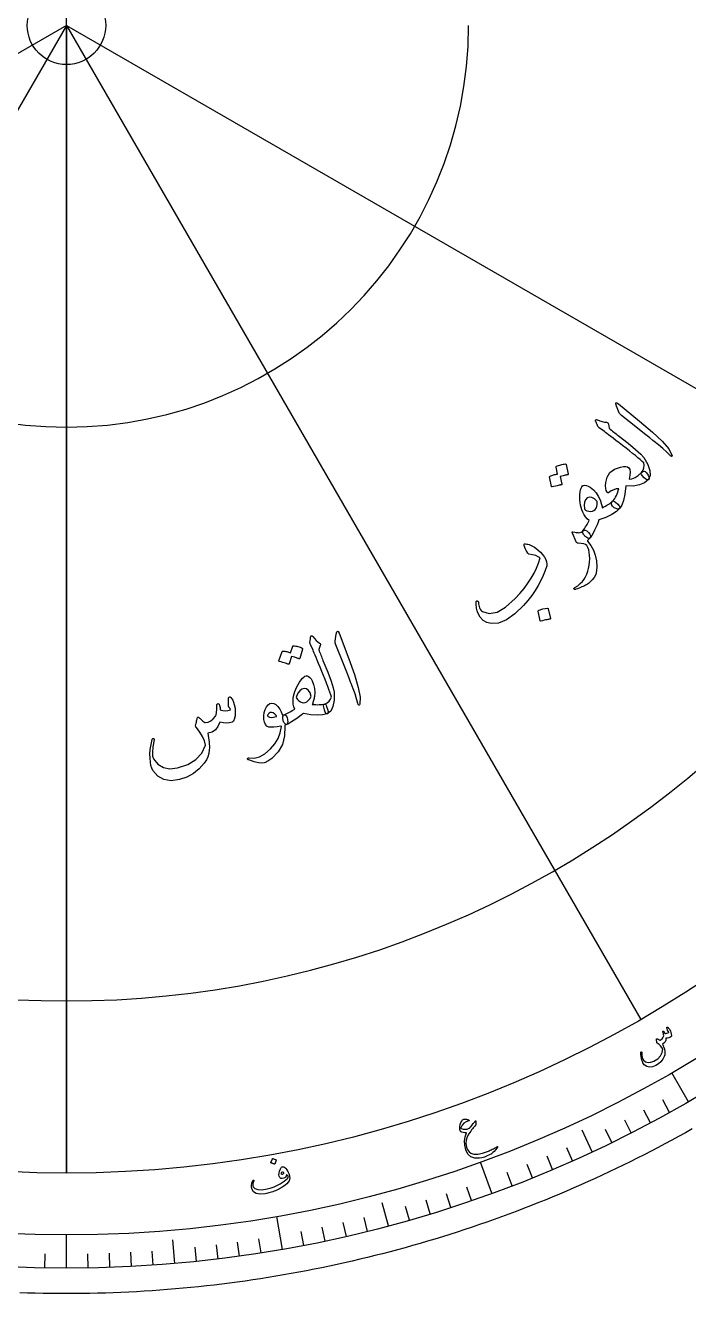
# Model space of a CAD drawing. Header units: millimetres. Extents: x -56 to 56, y -56 to 72.
# Drawn here: x -1.8 to 27.2, y -55.5 to 0 of the extents above; entities that cross this region are included whole.
import ezdxf

# ---------------------------------------------------------------- set-up
doc = ezdxf.new("R2010")
doc.units = ezdxf.units.MM
for name, color, linetype in [('CUT_INNER', 6, 'Continuous'), ('CUT_OUTER', 1, 'Continuous'), ('ENGRAVE', 7, 'Continuous'), ('ENGRAVE_FINE', 8, 'Continuous'), ('TEXT', 5, 'Continuous')]:
    doc.layers.add(name, color=color, linetype=linetype)

msp = doc.modelspace()

# ---------------------------------------------------------------- linework, layer by layer
at = {"layer": 'CUT_INNER'}
msp.add_circle((0, 0), 1.715, dxfattribs=at)
at = {"layer": 'CUT_OUTER'}
msp.add_lwpolyline([(27.3558, -48.2898), (27.059, -48.4568), (26.7612, -48.6219), (26.4624, -48.7852), (26.1625, -48.9466), (25.8617, -49.1062), (25.5599, -49.264), (25.2571, -49.4199), (24.9534, -49.5739), (24.6488, -49.7261), (24.3432, -49.8764), (24.0367, -50.0249), (23.7293, -50.1714), (23.421, -50.3161), (23.1118, -50.4588), (22.8018, -50.5997), (22.4909, -50.7386), (22.1791, -50.8757), (21.8666, -51.0108), (21.5532, -51.144), (21.2389, -51.2753), (20.9239, -51.4047), (20.6081, -51.5321), (20.2915, -51.6576), (19.9742, -51.7811), (19.6561, -51.9027), (19.3372, -52.0223), (19.0177, -52.14), (18.6974, -52.2557), (18.3764, -52.3694), (18.0547, -52.4812), (17.7324, -52.591), (17.4093, -52.6988), (17.0857, -52.8046), (16.7613, -52.9085), (16.4364, -53.0103), (16.1108, -53.1102), (15.7846, -53.208), (15.4578, -53.3039), (15.1305, -53.3977), (14.8026, -53.4896), (14.4741, -53.5794), (14.145, -53.6672), (13.8155, -53.753), (13.4854, -53.8367), (13.1548, -53.9185), (12.8237, -53.9982), (12.4922, -54.0758), (12.1601, -54.1515), (11.8276, -54.2251), (11.4947, -54.2966), (11.1613, -54.3661), (10.8275, -54.4336), (10.4933, -54.499), (10.1587, -54.5624), (9.8237, -54.6237), (9.4884, -54.6829), (9.1527, -54.7401), (8.8166, -54.7952), (8.4802, -54.8483), (8.1435, -54.8993), (7.8065, -54.9482), (7.4692, -54.9951), (7.1316, -55.0399), (6.7938, -55.0826), (6.4557, -55.1233), (6.1173, -55.1618), (5.7788, -55.1983), (5.44, -55.2328), (5.1009, -55.2651), (4.7618, -55.2953), (4.4224, -55.3235), (4.0828, -55.3496), (3.7431, -55.3736), (3.4033, -55.3956), (3.0633, -55.4154), (2.7233, -55.4331), (2.3831, -55.4488), (2.0428, -55.4624), (1.7025, -55.4739), (1.362, -55.4833), (1.0216, -55.4906), (0.6811, -55.4958), (0.3405, -55.499), (0, -55.5), (-0.3405, -55.499), (-0.6811, -55.4958), (-1.0216, -55.4906), (-1.362, -55.4833), (-1.7025, -55.4739), (-2.0428, -55.4624)], dxfattribs=at)
at = {"layer": 'ENGRAVE'}
for points in [[(0, -50.2275), (0, 50.2275)], [(0, 0), (-43.4983, -25.1138)], [(0, 0), (-25.1138, -43.4983)], [(0, 0), (0, -50.2275)], [(0, 0), (43.4983, -25.1137)], [(0, 0), (25.1138, -43.4983)], [(0, 0), (0, -50.2275)], [(27.195, -47.1031), (26.4666, -45.8414)], [(22.9862, -49.2941), (22.5464, -48.351)], [(18.6025, -51.1099), (18.1042, -49.7409)], [(14.0772, -52.5367), (13.8078, -51.5315)], [(9.4447, -53.5637), (9.1917, -52.129)], [(0, -54.39), (0, -52.9331)], [(4.7404, -54.183), (4.6497, -53.1464)]]:
    msp.add_lwpolyline(points, dxfattribs=at)
for radius in [54.39, 54.39, 52.9331, 50.2275, 50.2275]:
    msp.add_circle((0, 0), radius, dxfattribs=at)
for radius, start, end in [(17.5796, 270, 0), (42.6934, 270, 0), (42.6934, 180, 270), (17.5796, 180, 270)]:
    msp.add_arc((0, 0), radius, start, end, dxfattribs=at)
at = {"layer": 'ENGRAVE_FINE'}
for points in [[(26.3688, -47.5706), (26.0661, -47.0245)], [(25.5346, -48.0235), (25.2414, -47.4722)], [(24.6925, -48.4618), (24.4091, -47.9055)], [(23.843, -48.8854), (23.5693, -48.3242)], [(22.1224, -49.6877), (21.8684, -49.1173)], [(20.3749, -50.4295), (20.141, -49.8506)], [(21.2519, -50.0663), (21.0079, -49.4915)], [(19.4916, -50.7774), (19.2679, -50.1945)], [(17.7077, -51.4268), (17.5044, -50.8364)], [(15.9021, -52.0134), (15.7195, -51.4163)], [(16.8074, -51.728), (16.6145, -51.1341)], [(13.1581, -52.7744), (13.0071, -52.1686)], [(14.9919, -52.283), (14.8198, -51.6828)], [(11.3083, -53.2014), (11.1785, -52.5907)], [(12.2351, -52.996), (12.0946, -52.3876)], [(7.5696, -53.8607), (7.4827, -53.2424)], [(8.5085, -53.7204), (8.4108, -53.1037)], [(10.3781, -53.3907), (10.259, -52.7778)], [(-0.9492, -54.3817), (-0.9383, -53.7574)], [(0.9492, -54.3817), (0.9383, -53.7574)], [(1.8982, -54.3569), (1.8764, -53.7329)], [(2.8466, -54.3155), (2.8139, -53.6919)], [(3.7941, -54.2575), (3.7505, -53.6347)], [(5.6853, -54.092), (5.62, -53.4711)], [(6.6285, -53.9846), (6.5524, -53.3649)]]:
    msp.add_lwpolyline(points, dxfattribs=at)
at = {"layer": 'TEXT'}
for points in [[(24.0496, -16.6634), (24.0189, -16.5669), (24.023, -16.5182), (24.0619, -16.5171), (24.1356, -16.5637), (25.0567, -17.3268), (25.6206, -17.7966), (26.044, -18.1989), (26.3269, -18.5338), (26.4693, -18.8012), (26.4747, -18.8294), (26.4736, -18.8485), (26.4661, -18.8586), (26.4521, -18.8597), (26.436, -18.8556), (26.4186, -18.8468), (26.3999, -18.8333), (26.3799, -18.815), (26.2311, -18.6661), (26.0663, -18.5151), (25.8857, -18.362), (25.6891, -18.2066), (25.6386, -18.1652), (25.5009, -18.0545), (25.276, -17.8747), (24.9639, -17.6258), (24.2662, -17.0793), (24.2314, -17.0479), (24.2026, -17.0157), (24.1798, -16.9826), (24.163, -16.9487)], [(23.2316, -17.5502), (23.1987, -17.4709), (23.1723, -17.4084), (23.1523, -17.3626), (23.1388, -17.3336), (23.1313, -17.3141), (23.1294, -17.2967), (23.133, -17.2814), (23.1422, -17.2683), (23.1571, -17.2578), (23.174, -17.2537), (23.1932, -17.2561), (23.2144, -17.2649), (23.3167, -17.31), (23.4172, -17.3422), (23.516, -17.3616), (23.6131, -17.368), (23.6423, -17.3719), (23.6647, -17.3869), (23.6801, -17.4131), (23.6887, -17.4505), (23.7197, -17.6327), (23.7725, -17.6752), (23.8245, -17.7169), (23.8756, -17.7577), (23.9259, -17.7976), (23.9753, -17.8367), (24.0238, -17.875), (24.0715, -17.9123), (24.1184, -17.9489), (24.5517, -18.2872), (24.8823, -18.5598), (25.1102, -18.7667), (25.2354, -18.9078), (25.4122, -19.2143), (25.5061, -19.4775), (25.517, -19.6972), (25.4451, -19.8736), (25.4416, -19.877), (25.4382, -19.8805), (25.4348, -19.8839), (25.4313, -19.8874), (25.3916, -19.8884), (25.3342, -19.8573), (25.2593, -19.7939), (25.1667, -19.6983), (25.1351, -19.6603), (25.1194, -19.6253), (25.1196, -19.5933), (25.1357, -19.5643), (25.2056, -19.4597), (25.2466, -19.3555), (25.2588, -19.2517), (25.2423, -19.1484), (25.1674, -19.0793), (25.0803, -19.0027), (24.981, -18.9186), (24.8694, -18.827), (24.7462, -18.7281), (24.612, -18.6221), (24.4669, -18.509), (24.3108, -18.3888), (24.1585, -18.2696), (24.0213, -18.1628), (23.899, -18.0685), (23.7918, -17.9867), (23.7001, -17.9169), (23.6243, -17.8586), (23.5644, -17.812), (23.5203, -17.777), (23.29, -17.6155), (23.2696, -17.5972), (23.2531, -17.5802), (23.2404, -17.5646), (23.2316, -17.5502)], [(21.4031, -19.3306), (21.4031, -19.322), (21.4065, -19.3134), (21.4134, -19.3048), (21.4237, -19.2962), (21.4702, -19.275), (21.5169, -19.2562), (21.5639, -19.2398), (21.611, -19.2257), (21.6588, -19.214), (21.7077, -19.2047), (21.7577, -19.1977), (21.8087, -19.1931), (21.8211, -19.1948), (21.831, -19.1999), (21.8383, -19.2085), (21.843, -19.2206), (21.9393, -19.6468), (21.9382, -19.6547), (21.9315, -19.6614), (21.9193, -19.6667), (21.9015, -19.6708), (21.8876, -19.672), (21.8667, -19.6755), (21.8386, -19.6815), (21.8035, -19.6897), (21.7609, -19.7004), (21.7103, -19.7134), (21.6517, -19.7287), (21.5853, -19.7464), (21.6574, -20.0798), (21.6577, -20.0921), (21.6514, -20.1013), (21.6387, -20.1075), (21.6196, -20.1108), (21.6031, -20.1136), (21.5775, -20.1185), (21.5429, -20.1256), (21.4993, -20.1348), (21.4463, -20.1466), (21.3833, -20.1615), (21.3105, -20.1793), (21.2278, -20.2001), (21.2173, -20.2003), (21.2098, -20.1976), (21.2053, -20.1918), (21.2037, -20.1829), (21.1213, -19.7636), (21.1213, -19.755), (21.1247, -19.7464), (21.1316, -19.7378), (21.1419, -19.7293), (21.18, -19.7098), (21.2188, -19.6927), (21.2582, -19.678), (21.2983, -19.6657), (21.3388, -19.6555), (21.3795, -19.6472), (21.4204, -19.6409), (21.4615, -19.6365)], [(25.1357, -19.5643), (25.1935, -19.5215), (25.25, -19.5101), (25.3052, -19.5301), (25.3591, -19.5815), (25.4238, -19.6796), (25.4597, -19.761), (25.4668, -19.8257), (25.4451, -19.8736), (25.2724, -20.0175), (25.0498, -20.1125), (24.7774, -20.1585), (24.4552, -20.1554), (24.4101, -20.5129), (24.3504, -20.7947), (24.276, -21.001), (24.1871, -21.1316), (24.1426, -21.1597), (24.0883, -21.1651), (24.0241, -21.1477), (23.95, -21.1075), (23.8694, -21.0368), (23.8305, -20.9657), (23.8333, -20.8942), (23.8778, -20.8222), (23.9256, -20.7641), (23.9693, -20.7032), (24.0089, -20.6395), (24.0445, -20.573), (24.0757, -20.5036), (24.1025, -20.4308), (24.1247, -20.3549), (24.1424, -20.2757), (24.0344, -20.2867), (23.9233, -20.3196), (23.8092, -20.3743), (23.6922, -20.451), (23.6797, -20.4562), (23.6664, -20.4545), (23.6522, -20.4459), (23.6372, -20.4304), (23.6009, -20.3615), (23.5779, -20.268), (23.5682, -20.1501), (23.5719, -20.0077), (23.6329, -19.7641), (23.7609, -19.5694), (23.956, -19.4238), (24.218, -19.3271), (24.3469, -19.3039), (24.4518, -19.3031), (24.5325, -19.3245), (24.5892, -19.3684), (24.6245, -19.4414), (24.6374, -19.5471), (24.6279, -19.6854), (24.5961, -19.8564), (24.7226, -19.8382), (24.8548, -19.7834), (24.9925, -19.6921), (25.1357, -19.5643)], [(22.5579, -20.1554), (22.563, -20.1506), (22.5678, -20.1464), (22.5724, -20.1429), (22.5769, -20.14), (22.5813, -20.1375), (22.5859, -20.1353), (22.5907, -20.1332), (22.5958, -20.1314), (22.6645, -20.1249), (22.7367, -20.1365), (22.8123, -20.1662), (22.8913, -20.2139), (23.0331, -20.3294), (23.1526, -20.4596), (23.2497, -20.6044), (23.3244, -20.7638), (23.3394, -20.8038), (23.3536, -20.8446), (23.3669, -20.8863), (23.3794, -20.9288), (23.391, -20.9722), (23.4017, -21.0164), (23.4116, -21.0615), (23.4206, -21.1075), (23.491, -21.073), (23.5577, -21.0383), (23.6207, -21.0034), (23.6801, -20.9683), (23.7357, -20.9328), (23.7871, -20.8966), (23.8345, -20.8597), (23.8778, -20.8222), (23.8986, -20.8121), (23.9268, -20.8162), (23.9622, -20.8345), (24.0049, -20.8669), (24.1053, -20.9569), (24.1691, -21.031), (24.1963, -21.0893), (24.1871, -21.1316), (24.0389, -21.2781), (23.8382, -21.4117), (23.5852, -21.5324), (23.2797, -21.6403), (23.243, -21.7423), (23.1981, -21.8525), (23.145, -21.9709), (23.0838, -22.0974), (23.02, -22.2213), (22.9661, -22.3182), (22.9221, -22.388), (22.8879, -22.4308), (22.8638, -22.4454), (22.8329, -22.448), (22.7951, -22.4385), (22.7504, -22.417), (22.7271, -22.4025), (22.7053, -22.3865), (22.685, -22.369), (22.6662, -22.35), (22.6485, -22.3299), (22.6314, -22.3092), (22.615, -22.2878), (22.5992, -22.2658), (22.5747, -22.2207), (22.5631, -22.1816), (22.5644, -22.1485), (22.5786, -22.1214), (22.6188, -22.0633), (22.6572, -22.0059), (22.6936, -21.9491), (22.7281, -21.8929), (22.7611, -21.8369), (22.793, -21.7807), (22.8238, -21.7244), (22.8535, -21.6677), (22.77, -21.5971), (22.6946, -21.5122), (22.6273, -21.4132), (22.5683, -21.3), (22.5288, -21.2006), (22.4965, -21.0985), (22.4713, -20.9936), (22.4531, -20.8858), (22.4425, -20.7749), (22.4398, -20.6603), (22.4451, -20.542), (22.4583, -20.4201), (22.4748, -20.3314), (22.4969, -20.2577), (22.5246, -20.1991), (22.5579, -20.1554)], [(22.7676, -20.6744), (22.6916, -20.7595), (22.6456, -20.8669), (22.6297, -20.9967), (22.6439, -21.1488), (22.6596, -21.1881), (22.6963, -21.2201), (22.7541, -21.2448), (22.8329, -21.2622), (22.9186, -21.2667), (22.9936, -21.2562), (23.0578, -21.2306), (23.1113, -21.19), (23.1545, -21.1301), (23.1843, -21.0499), (23.2009, -20.9496), (23.2041, -20.8291), (23.084, -20.7189), (22.9713, -20.6564), (22.8658, -20.6416), (22.7676, -20.6744)], [(22.2864, -22.6061), (22.118, -22.2246), (22.1079, -22.1908), (22.1086, -22.1687), (22.1199, -22.1582), (22.1421, -22.1592), (22.219, -22.1786), (22.2881, -22.1919), (22.3496, -22.1992), (22.4033, -22.2005), (22.4531, -22.1928), (22.4995, -22.1764), (22.5425, -22.1515), (22.582, -22.118), (22.6275, -22.0914), (22.6817, -22.0939), (22.7444, -22.1257), (22.8157, -22.1867), (22.8772, -22.2585), (22.9102, -22.3225), (22.915, -22.3788), (22.8913, -22.4273), (22.8649, -22.4563), (22.8372, -22.4849), (22.8082, -22.513), (22.7779, -22.5408), (22.7743, -22.547), (22.7736, -22.5554), (22.776, -22.5659), (22.7814, -22.5786), (22.9255, -22.7597), (23.0383, -22.9627), (23.1197, -23.1876), (23.1697, -23.4344), (23.1891, -23.6733), (23.1783, -23.8743), (23.1375, -24.0376), (23.0666, -24.163), (22.9813, -24.2625), (22.8974, -24.3478), (22.8147, -24.4189), (22.7332, -24.4758), (22.69, -24.5002), (22.6426, -24.5252), (22.5911, -24.5509), (22.5356, -24.5772), (22.4758, -24.6035), (22.4114, -24.6292), (22.3426, -24.6542), (22.2692, -24.6786), (22.2514, -24.6853), (22.2357, -24.6881), (22.2222, -24.687), (22.2108, -24.682), (22.1977, -24.6732), (22.1893, -24.664), (22.1857, -24.6543), (22.1867, -24.6442), (22.19, -24.6329), (22.1962, -24.6228), (22.2054, -24.6139), (22.2177, -24.6064), (22.3479, -24.5201), (22.46, -24.4294), (22.5541, -24.3345), (22.6301, -24.2352), (22.6939, -24.1257), (22.7478, -24.0101), (22.7919, -23.8885), (22.826, -23.7609), (22.8507, -23.6273), (22.8664, -23.4877), (22.8731, -23.342), (22.8707, -23.1904), (22.8565, -23.0641), (22.8312, -22.9498), (22.7947, -22.8475), (22.747, -22.7573), (22.6926, -22.7154), (22.6121, -22.686), (22.5053, -22.669), (22.3723, -22.6645), (22.3464, -22.6608), (22.3234, -22.6499), (22.3034, -22.6316), (22.2864, -22.6061)], [(20.0695, -22.692), (20.1216, -22.6979), (20.1748, -22.7087), (20.229, -22.7245), (20.2843, -22.7453), (20.3405, -22.7707), (20.3973, -22.8007), (20.4548, -22.8352), (20.5129, -22.8742), (20.6229, -22.9592), (20.7226, -23.0529), (20.8119, -23.1551), (20.891, -23.266), (20.9516, -23.3747), (20.9889, -23.4739), (21.0031, -23.5637), (20.9941, -23.6441), (20.9273, -23.8608), (20.8437, -24.078), (20.7434, -24.2956), (20.6263, -24.5136), (20.4921, -24.7317), (20.3402, -24.9493), (20.1707, -25.1665), (19.9836, -25.3832), (19.6012, -25.7578), (19.2378, -26.0156), (18.8932, -26.1565), (18.5675, -26.1806), (18.3778, -26.1344), (18.2178, -26.0405), (18.0874, -25.899), (17.9867, -25.7097), (17.9703, -25.6635), (17.9557, -25.6143), (17.9428, -25.5621), (17.9317, -25.5069), (17.9222, -25.4487), (17.9145, -25.3875), (17.9085, -25.3233), (17.9042, -25.256), (17.9046, -25.2354), (17.9093, -25.2182), (17.9184, -25.2045), (17.9317, -25.1942), (17.9426, -25.1892), (17.9549, -25.1882), (17.9684, -25.1909), (17.9832, -25.1976), (17.9953, -25.2058), (18.0039, -25.2165), (18.009, -25.2298), (18.0107, -25.2457), (18.0163, -25.3102), (18.0262, -25.3729), (18.0404, -25.4339), (18.0588, -25.4932), (18.082, -25.5443), (18.1104, -25.5877), (18.1439, -25.6234), (18.1826, -25.6513), (18.4844, -25.7383), (18.8227, -25.6728), (19.1976, -25.4547), (19.609, -25.0842), (19.8156, -24.861), (20.0025, -24.6382), (20.1696, -24.4159), (20.317, -24.194), (20.4448, -23.9723), (20.5533, -23.7506), (20.6424, -23.5289), (20.7122, -23.3072), (20.6272, -23.2505), (20.5163, -23.2041), (20.3797, -23.168), (20.2173, -23.1422), (20.2061, -23.1354), (20.1898, -23.1182), (20.1683, -23.0907), (20.1417, -23.0529), (20.14, -23.0482), (20.1383, -23.0443), (20.1365, -23.0413), (20.1348, -23.0391), (20.1022, -22.9841), (20.0695, -22.9188), (20.0369, -22.8432), (20.0042, -22.7573), (19.998, -22.7274), (20.0068, -22.7066), (20.0306, -22.6948), (20.0695, -22.692)], [(20.6194, -25.641), (20.6194, -25.6324), (20.6229, -25.6238), (20.6298, -25.6152), (20.6401, -25.6066), (20.7339, -25.5669), (20.83, -25.537), (20.9281, -25.517), (21.0285, -25.5069), (21.0407, -25.5084), (21.0499, -25.513), (21.0562, -25.5205), (21.0594, -25.531), (21.1591, -25.9538), (21.1593, -25.966), (21.1531, -25.9752), (21.1404, -25.9815), (21.1213, -25.9847), (21.1047, -25.9875), (21.0792, -25.9924), (21.0446, -25.9995), (21.001, -26.0087), (20.9479, -26.0206), (20.885, -26.0354), (20.8121, -26.0532), (20.7294, -26.0741), (20.7174, -26.0758), (20.7088, -26.0741), (20.7037, -26.0689), (20.7019, -26.0603)], [(11.7963, -26.6432), (11.8179, -26.5443), (11.8459, -26.5041), (11.8801, -26.5226), (11.9206, -26.5998), (12.3368, -27.7212), (12.5902, -28.41), (12.7557, -28.9702), (12.8333, -29.4016), (12.8229, -29.7045), (12.8135, -29.7315), (12.803, -29.7475), (12.7914, -29.7525), (12.7788, -29.7465), (12.7669, -29.7349), (12.7562, -29.7186), (12.7468, -29.6975), (12.7386, -29.6717), (12.6841, -29.4683), (12.617, -29.2552), (12.5371, -29.0322), (12.4445, -28.7994), (12.4215, -28.7383), (12.3576, -28.5736), (12.2527, -28.3054), (12.1069, -27.9338), (11.7759, -27.1116), (11.7614, -27.0671), (11.7526, -27.0248), (11.7494, -26.9847), (11.7519, -26.947)], [(9.8892, -27.1693), (9.8935, -27.1619), (9.9008, -27.1561), (9.911, -27.1521), (9.9242, -27.1498), (9.9751, -27.1548), (10.0249, -27.1619), (10.0738, -27.1711), (10.1217, -27.1825), (10.1689, -27.1962), (10.2159, -27.2126), (10.2627, -27.2315), (10.3092, -27.253), (10.3191, -27.2607), (10.3251, -27.2701), (10.3271, -27.2812), (10.3252, -27.294), (10.1954, -27.7112), (10.1905, -27.7176), (10.1814, -27.72), (10.1681, -27.7186), (10.1507, -27.7132), (10.1381, -27.7073), (10.1182, -27.6999), (10.0909, -27.691), (10.0564, -27.6806), (10.0141, -27.6685), (9.9638, -27.6544), (9.9054, -27.6384), (9.839, -27.6206), (9.7348, -27.9454), (9.7289, -27.9561), (9.7189, -27.961), (9.7048, -27.96), (9.6866, -27.9533), (9.6709, -27.9474), (9.6463, -27.9389), (9.6128, -27.9277), (9.5704, -27.9139), (9.5185, -27.8976), (9.4566, -27.879), (9.3846, -27.858), (9.3026, -27.8347), (9.2934, -27.8297), (9.2883, -27.8235), (9.2872, -27.8162), (9.2903, -27.8078), (9.4286, -27.4034), (9.4329, -27.396), (9.4401, -27.3903), (9.4504, -27.3863), (9.4636, -27.384), (9.5064, -27.3862), (9.5485, -27.3908), (9.59, -27.3978), (9.6308, -27.4071), (9.671, -27.4185), (9.7104, -27.4317), (9.749, -27.4467), (9.7868, -27.4634)], [(10.6445, -27.0021), (10.6557, -26.9171), (10.6641, -26.8497), (10.6696, -26.8001), (10.6724, -26.7682), (10.6757, -26.7475), (10.6827, -26.7315), (10.6935, -26.7201), (10.708, -26.7134), (10.7261, -26.7117), (10.7429, -26.7166), (10.7583, -26.7282), (10.7723, -26.7465), (10.8383, -26.8367), (10.9092, -26.9149), (10.9851, -26.981), (11.066, -27.0351), (11.0894, -27.0531), (11.1012, -27.0773), (11.1015, -27.1077), (11.0902, -27.1444), (11.0259, -27.3176), (11.0504, -27.3809), (11.0746, -27.4429), (11.0985, -27.5039), (11.122, -27.5636), (11.1453, -27.6222), (11.1682, -27.6795), (11.1908, -27.7358), (11.2131, -27.7908), (11.4192, -28.3004), (11.5692, -28.7018), (11.6631, -28.9949), (11.701, -29.1798), (11.7009, -29.5337), (11.6506, -29.8085), (11.5502, -30.0043), (11.3997, -30.121), (11.395, -30.1223), (11.3903, -30.1236), (11.3856, -30.1248), (11.3809, -30.1261), (11.346, -30.1071), (11.3119, -30.0515), (11.2786, -29.9591), (11.2462, -29.83), (11.2379, -29.7813), (11.2418, -29.7431), (11.258, -29.7155), (11.2865, -29.6985), (11.3992, -29.6428), (11.4869, -29.5731), (11.5494, -29.4893), (11.5867, -29.3916), (11.5564, -29.2943), (11.5192, -29.1845), (11.4753, -29.062), (11.4244, -28.9268), (11.3672, -28.7795), (11.304, -28.6207), (11.2349, -28.4502), (11.1598, -28.268), (11.0875, -28.0886), (11.0221, -27.9275), (10.9634, -27.7848), (10.9114, -27.6603), (10.8669, -27.554), (10.8303, -27.4656), (10.8018, -27.3953), (10.7811, -27.3429), (10.6625, -27.0879), (10.6539, -27.0619), (10.6481, -27.0389), (10.6449, -27.019), (10.6445, -27.0021)], [(10.4769, -28.4611), (10.4837, -28.4594), (10.4899, -28.4582), (10.4957, -28.4575), (10.501, -28.4572), (10.506, -28.4572), (10.5111, -28.4576), (10.5164, -28.4582), (10.5216, -28.4592), (10.5844, -28.488), (10.6411, -28.5341), (10.6918, -28.5976), (10.7364, -28.6784), (10.8014, -28.8494), (10.8397, -29.0218), (10.8514, -29.1958), (10.8365, -29.3712), (10.8295, -29.4133), (10.8214, -29.4557), (10.8121, -29.4985), (10.8016, -29.5416), (10.79, -29.5849), (10.7771, -29.6286), (10.7631, -29.6726), (10.748, -29.717), (10.8261, -29.7223), (10.9012, -29.7256), (10.9733, -29.7269), (11.0423, -29.7262), (11.1082, -29.7231), (11.1708, -29.7175), (11.2302, -29.7093), (11.2865, -29.6985), (11.3096, -29.7001), (11.3319, -29.7178), (11.3535, -29.7513), (11.3743, -29.8008), (11.4161, -29.9289), (11.4343, -30.0249), (11.4289, -30.089), (11.3997, -30.121), (11.1981, -30.1738), (10.9575, -30.1892), (10.678, -30.1672), (10.3595, -30.1079), (10.2767, -30.1779), (10.1827, -30.2509), (10.0776, -30.3268), (9.9613, -30.4058), (9.8441, -30.4812), (9.749, -30.5382), (9.6759, -30.5766), (9.625, -30.5966), (9.5968, -30.5972), (9.5687, -30.584), (9.5407, -30.5569), (9.5128, -30.5159), (9.4998, -30.4917), (9.489, -30.467), (9.4801, -30.4416), (9.4734, -30.4158), (9.468, -30.3895), (9.4636, -30.363), (9.4601, -30.3363), (9.4574, -30.3093), (9.4588, -30.258), (9.4683, -30.2184), (9.4859, -30.1904), (9.5117, -30.174), (9.5757, -30.1438), (9.6376, -30.1132), (9.6975, -30.0822), (9.7555, -30.0508), (9.812, -30.0189), (9.8677, -29.9862), (9.9226, -29.9527), (9.9767, -29.9186), (9.9397, -29.8156), (9.9168, -29.7044), (9.9081, -29.585), (9.9135, -29.4575), (9.9291, -29.3517), (9.9521, -29.2471), (9.9828, -29.1436), (10.0209, -29.0412), (10.0672, -28.9398), (10.1221, -28.8392), (10.1858, -28.7394), (10.2582, -28.6405), (10.3169, -28.5719), (10.3729, -28.5192), (10.4262, -28.4822), (10.4769, -28.4611)], [(7.0837, -29.4508), (7.0864, -29.4281), (7.093, -29.4106), (7.1036, -29.3983), (7.118, -29.3913), (7.1383, -29.3884), (7.1569, -29.3909), (7.1739, -29.399), (7.1891, -29.4125), (7.2316, -29.464), (7.2701, -29.5317), (7.3049, -29.6155), (7.3357, -29.7154), (7.3696, -29.8831), (7.3808, -30.048), (7.3692, -30.2103), (7.3349, -30.3698), (7.3193, -30.4102), (7.2993, -30.4435), (7.2749, -30.4699), (7.2462, -30.4892), (7.1334, -30.5273), (7.0044, -30.5401), (6.8593, -30.5278), (6.6979, -30.4902), (6.6227, -30.6849), (6.5112, -30.8308), (6.3633, -30.928), (6.179, -30.9764), (6.1996, -31.0771), (6.2164, -31.1746), (6.2296, -31.2691), (6.2391, -31.3604), (6.2452, -31.4492), (6.2478, -31.5361), (6.2472, -31.621), (6.2432, -31.704), (6.2232, -31.8572), (6.1804, -32.0051), (6.1149, -32.1479), (6.0266, -32.2854), (5.8021, -32.5405), (5.5474, -32.7459), (5.2623, -32.9016), (4.9469, -33.0075), (4.5725, -33.0553), (4.2526, -33.0035), (3.9872, -32.8523), (3.7763, -32.6015), (3.7305, -32.5031), (3.6948, -32.3818), (3.6694, -32.2377), (3.6542, -32.0706), (3.6516, -31.8839), (3.6654, -31.6852), (3.6955, -31.4746), (3.7418, -31.2521), (3.7465, -31.2376), (3.7538, -31.2262), (3.7638, -31.2179), (3.7765, -31.2126), (3.7901, -31.2102), (3.8024, -31.2107), (3.8137, -31.2139), (3.8238, -31.22), (3.8323, -31.2306), (3.8375, -31.2428), (3.8393, -31.2565), (3.8377, -31.2717), (3.782, -31.5662), (3.7585, -31.8024), (3.7671, -31.9803), (3.808, -32.0999), (3.9985, -32.3366), (4.2374, -32.4817), (4.5247, -32.5353), (4.8605, -32.4972), (5.3041, -32.3475), (5.6555, -32.1307), (5.9147, -31.8468), (6.0817, -31.4957), (6.0303, -31.3075), (5.9462, -31.1168), (5.8293, -30.9236), (5.6796, -30.7278), (5.6622, -30.7086), (5.6507, -30.6903), (5.6451, -30.6729), (5.6454, -30.6564), (5.6566, -30.5973), (5.6675, -30.5417), (5.6781, -30.4896), (5.6884, -30.4411), (5.6985, -30.3967), (5.7086, -30.3571), (5.7188, -30.3221), (5.7289, -30.2919), (5.7357, -30.2784), (5.7448, -30.2713), (5.7562, -30.2704), (5.7699, -30.2759), (5.7775, -30.2808), (5.7884, -30.2885), (5.8026, -30.2992), (5.8201, -30.3128), (5.8402, -30.3294), (5.8625, -30.3492), (5.8869, -30.3722), (5.9135, -30.3984), (5.9665, -30.4484), (6.0092, -30.4835), (6.0417, -30.5037), (6.0639, -30.5091), (6.1887, -30.4867), (6.3052, -30.4331), (6.4134, -30.3485), (6.5132, -30.2327), (6.5427, -30.1657), (6.5622, -30.0636), (6.5717, -29.9264), (6.5712, -29.7542), (6.5712, -29.7379), (6.5753, -29.7229), (6.5837, -29.7093), (6.5961, -29.6972), (6.6085, -29.6882), (6.6212, -29.6829), (6.6343, -29.6813), (6.6478, -29.6834), (6.6735, -29.7079), (6.6951, -29.7613), (6.7124, -29.8434), (6.7254, -29.9544), (6.8358, -29.9871), (6.9473, -29.9981), (7.0598, -29.9875), (7.1735, -29.9551), (7.1628, -29.9212), (7.151, -29.8945), (7.1379, -29.875), (7.1236, -29.8628), (7.1081, -29.8519), (7.0973, -29.8397), (7.0912, -29.8262), (7.0897, -29.8115)], [(10.3989, -29.0154), (10.2906, -29.051), (10.197, -29.1211), (10.1184, -29.2255), (10.0546, -29.3643), (10.0486, -29.4062), (10.0644, -29.4523), (10.1021, -29.5026), (10.1616, -29.557), (10.2336, -29.6038), (10.3038, -29.6322), (10.3722, -29.6422), (10.4388, -29.6337), (10.5062, -29.6034), (10.5721, -29.549), (10.6366, -29.4704), (10.6996, -29.3676), (10.6507, -29.2121), (10.5843, -29.1016), (10.5004, -29.036), (10.3989, -29.0154)], [(9.5449, -30.6734), (9.5384, -31.0893), (9.4406, -31.4625), (9.2513, -31.7928), (8.9708, -32.0802), (8.9295, -32.1128), (8.8883, -32.1432), (8.8471, -32.1714), (8.8059, -32.1974), (8.765, -32.2208), (8.7245, -32.2412), (8.6846, -32.2587), (8.6451, -32.2732), (8.5403, -32.2859), (8.3924, -32.2692), (8.2014, -32.2232), (7.9673, -32.1478), (7.941, -32.1351), (7.9236, -32.1205), (7.9151, -32.1043), (7.9156, -32.0862), (7.9233, -32.0703), (7.9364, -32.0605), (7.9549, -32.0568), (7.9788, -32.0592), (8.2043, -32.0708), (8.4369, -32.0082), (8.6767, -31.8713), (8.9236, -31.6601), (9.1128, -31.4412), (9.2547, -31.2053), (9.3492, -30.9526), (9.3965, -30.683), (9.3933, -30.6747), (9.3889, -30.6686), (9.3831, -30.6648), (9.3761, -30.6633), (9.2119, -30.6972), (9.0693, -30.7153), (8.9481, -30.7175), (8.8486, -30.704), (8.7638, -30.6644), (8.6988, -30.5956), (8.6537, -30.4977), (8.6284, -30.3705), (8.6266, -30.3532), (8.6253, -30.3354), (8.6245, -30.3172), (8.6242, -30.2986), (8.6244, -30.2792), (8.6249, -30.2588), (8.6257, -30.2373), (8.6269, -30.2148), (8.6462, -30.066), (8.6833, -29.9368), (8.7383, -29.8274), (8.8111, -29.7378), (8.8939, -29.6772), (8.9789, -29.6551), (9.066, -29.6713), (9.1552, -29.7261), (9.2433, -29.8119), (9.3211, -29.9181), (9.3887, -30.0447), (9.446, -30.1916), (9.4552, -30.189), (9.464, -30.1862), (9.4725, -30.1831), (9.4806, -30.1798), (9.4887, -30.1766), (9.4971, -30.1735), (9.506, -30.1707), (9.5152, -30.1681), (9.5487, -30.1663), (9.5787, -30.18), (9.6054, -30.209), (9.6286, -30.2534), (9.6469, -30.3042), (9.6601, -30.3569), (9.6682, -30.4117), (9.6711, -30.4685), (9.6688, -30.5197), (9.6612, -30.5579), (9.6481, -30.5831), (9.6296, -30.5953), (9.5404, -30.6192), (9.5421, -30.6279), (9.5434, -30.6398), (9.5444, -30.655), (9.5449, -30.6734)], [(9.1786, -30.2079), (9.1063, -30.1351), (9.036, -30.0889), (8.9678, -30.0691), (8.9017, -30.0758), (8.8665, -30.0959), (8.837, -30.1208), (8.8132, -30.1505), (8.795, -30.1849), (8.7908, -30.2018), (8.7938, -30.2179), (8.8043, -30.2334), (8.822, -30.2481), (8.8819, -30.2777), (8.9598, -30.2879), (9.0558, -30.2789), (9.1699, -30.2505), (9.181, -30.245), (9.1862, -30.2361), (9.1854, -30.2237), (9.1786, -30.2079)], [(26.2422, -43.8718), (26.2407, -43.8625), (26.2413, -43.8548), (26.2441, -43.8488), (26.249, -43.8444), (26.2567, -43.841), (26.2643, -43.8399), (26.2719, -43.8412), (26.2795, -43.8448), (26.3021, -43.8605), (26.325, -43.883), (26.3482, -43.9123), (26.3718, -43.9485), (26.4043, -44.0111), (26.4275, -44.0752), (26.4413, -44.1409), (26.4457, -44.2081), (26.4441, -44.2258), (26.4399, -44.2413), (26.4331, -44.2546), (26.4239, -44.2655), (26.3833, -44.2933), (26.3335, -44.3129), (26.2744, -44.3242), (26.2061, -44.3272), (26.1977, -44.4129), (26.1694, -44.4833), (26.1211, -44.5383), (26.0528, -44.5778), (26.072, -44.6156), (26.0893, -44.6526), (26.1048, -44.6888), (26.1185, -44.7241), (26.1305, -44.7588), (26.1409, -44.7931), (26.1498, -44.827), (26.1572, -44.8605), (26.1656, -44.9238), (26.1643, -44.9875), (26.1532, -45.0516), (26.1323, -45.1162), (26.0687, -45.2426), (25.9873, -45.3524), (25.8882, -45.4455), (25.7713, -45.5216), (25.6245, -45.5804), (25.4898, -45.5932), (25.3673, -45.56), (25.2571, -45.4812), (25.2288, -45.4464), (25.2024, -45.4015), (25.1779, -45.3463), (25.1551, -45.2809), (25.1355, -45.2064), (25.1211, -45.1255), (25.112, -45.0382), (25.1081, -44.9445), (25.1085, -44.9382), (25.1103, -44.9329), (25.1135, -44.9286), (25.118, -44.9252), (25.1232, -44.9228), (25.1282, -44.9218), (25.133, -44.9219), (25.1377, -44.9233), (25.1422, -44.9267), (25.1455, -44.9311), (25.1476, -44.9364), (25.1485, -44.9426), (25.1559, -45.0661), (25.1702, -45.163), (25.1915, -45.2333), (25.2199, -45.277), (25.3204, -45.3523), (25.4313, -45.3858), (25.5527, -45.3772), (25.6843, -45.3266), (25.8477, -45.2195), (25.9665, -45.095), (26.0406, -44.9535), (26.07, -44.7953), (26.0292, -44.7259), (25.9751, -44.6591), (25.9076, -44.5948), (25.8269, -44.533), (25.8179, -44.5272), (25.8114, -44.5212), (25.8073, -44.5148), (25.8056, -44.5083), (25.8037, -44.4835), (25.8021, -44.4602), (25.8006, -44.4383), (25.7995, -44.4179), (25.7987, -44.3992), (25.7985, -44.3823), (25.7987, -44.3673), (25.7994, -44.3542), (25.8007, -44.3481), (25.8035, -44.3443), (25.808, -44.3427), (25.814, -44.3434), (25.8175, -44.3445), (25.8227, -44.3464), (25.8295, -44.3492), (25.8379, -44.3527), (25.8477, -44.3571), (25.8587, -44.3626), (25.8709, -44.3691), (25.8843, -44.3767), (25.9108, -44.3908), (25.9316, -44.4001), (25.9467, -44.4047), (25.9561, -44.4044), (26.0033, -44.3819), (26.0437, -44.3478), (26.0774, -44.3023), (26.1042, -44.2453), (26.1085, -44.2154), (26.1049, -44.1727), (26.0934, -44.1172), (26.074, -44.0489), (26.0722, -44.0424), (26.0722, -44.036), (26.0739, -44.0297), (26.0775, -44.0235), (26.0814, -44.0186), (26.0858, -44.0151), (26.0908, -44.013), (26.0964, -44.0124), (26.1093, -44.0193), (26.1238, -44.0381), (26.1398, -44.0688), (26.1574, -44.1114), (26.2048, -44.1121), (26.2501, -44.1041), (26.2935, -44.0873), (26.3349, -44.0617), (26.3268, -44.0495), (26.3191, -44.0402), (26.3117, -44.034), (26.3047, -44.0307), (26.2973, -44.0281), (26.2917, -44.0245), (26.2877, -44.0198), (26.2855, -44.0142)], [(17.3198, -47.8933), (17.3462, -47.8747), (17.3782, -47.8636), (17.4158, -47.8601), (17.4591, -47.8641), (17.4821, -47.8686), (17.5036, -47.8737), (17.5236, -47.8795), (17.5422, -47.886), (17.5592, -47.893), (17.5747, -47.9005), (17.5887, -47.9084), (17.6011, -47.9167), (17.6106, -47.9258), (17.6109, -47.9334), (17.6019, -47.9396), (17.5837, -47.9445), (17.4692, -47.9778), (17.3744, -48.0399), (17.2992, -48.131), (17.2434, -48.2511), (17.243, -48.2578), (17.2452, -48.2637), (17.2502, -48.269), (17.2578, -48.2736), (17.3449, -48.3007), (17.4316, -48.3081), (17.5176, -48.2959), (17.6029, -48.2641), (17.6172, -48.2554), (17.6344, -48.2409), (17.6544, -48.2205), (17.6774, -48.1942), (17.718, -48.1429), (17.7537, -48.0977), (17.7847, -48.0585), (17.811, -48.0252), (17.8325, -47.998), (17.8494, -47.9767), (17.8615, -47.9615), (17.869, -47.9523), (17.881, -47.9429), (17.8898, -47.944), (17.8954, -47.9557), (17.8977, -47.978), (17.8974, -48.0388), (17.8945, -48.0851), (17.8891, -48.1168), (17.8812, -48.1339), (17.8494, -48.1666), (17.8164, -48.2031), (17.7822, -48.2433), (17.7468, -48.2872), (17.7102, -48.3349), (17.6723, -48.3863), (17.6332, -48.4415), (17.5928, -48.5004), (17.5181, -48.637), (17.4755, -48.7808), (17.4652, -48.9319), (17.4872, -49.0902), (17.5143, -49.171), (17.5539, -49.241), (17.6058, -49.3002), (17.6702, -49.3485), (17.8051, -49.3956), (17.9798, -49.3976), (18.1941, -49.3541), (18.4476, -49.2645), (18.4856, -49.2475), (18.5263, -49.2285), (18.5696, -49.2074), (18.6155, -49.1841), (18.6638, -49.1587), (18.7144, -49.131), (18.7673, -49.101), (18.8225, -49.0688), (18.8322, -49.0638), (18.84, -49.0615), (18.8457, -49.0619), (18.8495, -49.0649), (18.8473, -49.0874), (18.8204, -49.1308), (18.7688, -49.1948), (18.6922, -49.2794), (18.6444, -49.328), (18.6012, -49.3669), (18.5625, -49.3963), (18.5286, -49.4162), (18.3969, -49.4765), (18.2745, -49.5235), (18.1615, -49.557), (18.0578, -49.5773), (17.8485, -49.577), (17.6801, -49.5158), (17.5527, -49.3942), (17.466, -49.2126), (17.4174, -49.0069), (17.4051, -48.8145), (17.4286, -48.6356), (17.4879, -48.4701), (17.4087, -48.4642), (17.3422, -48.4532), (17.2883, -48.4371), (17.247, -48.4159), (17.2342, -48.4059), (17.2237, -48.3938), (17.2153, -48.3796), (17.2091, -48.3633), (17.1999, -48.3169), (17.195, -48.2715), (17.1945, -48.2273), (17.1983, -48.1842), (17.2165, -48.0935), (17.2428, -48.0149), (17.2773, -47.9481), (17.3198, -47.8933)], [(9.4212, -49.958), (9.4595, -49.9479), (9.5009, -49.9557), (9.5456, -49.9815), (9.5934, -50.0253), (9.6402, -50.0852), (9.6815, -50.1595), (9.7172, -50.248), (9.7474, -50.3509), (9.7559, -50.3887), (9.7601, -50.4246), (9.7602, -50.4584), (9.756, -50.4902), (9.7324, -50.5567), (9.6908, -50.6237), (9.6314, -50.6913), (9.5539, -50.7594), (9.5092, -50.7926), (9.4625, -50.8247), (9.4139, -50.8557), (9.3634, -50.8856), (9.3108, -50.9144), (9.2561, -50.9422), (9.1993, -50.9688), (9.1403, -50.9944), (9.0807, -51.0185), (9.0221, -51.0407), (8.9646, -51.0609), (8.9082, -51.0792), (8.8527, -51.0956), (8.7979, -51.1098), (8.744, -51.1219), (8.6908, -51.1319), (8.4653, -51.1513), (8.2924, -51.1204), (8.1723, -51.0396), (8.105, -50.9093), (8.0986, -50.8776), (8.0947, -50.8409), (8.0932, -50.7992), (8.0943, -50.7526), (8.0998, -50.7007), (8.1107, -50.6495), (8.127, -50.5989), (8.1486, -50.549), (8.1521, -50.5431), (8.1566, -50.5385), (8.162, -50.5354), (8.1684, -50.5336), (8.1748, -50.5334), (8.1803, -50.5352), (8.1848, -50.5389), (8.1883, -50.5446), (8.1907, -50.5511), (8.1914, -50.5573), (8.1906, -50.5633), (8.1883, -50.569), (8.152, -50.6827), (8.1486, -50.7754), (8.1784, -50.847), (8.2415, -50.8975), (8.3696, -50.9399), (8.5239, -50.9516), (8.704, -50.9326), (8.9096, -50.8826), (8.9986, -50.8534), (9.0867, -50.8197), (9.1741, -50.7813), (9.2607, -50.7383), (9.3464, -50.6907), (9.4309, -50.6386), (9.5144, -50.5819), (9.5967, -50.5207), (9.6396, -50.4838), (9.6702, -50.447), (9.6886, -50.4101), (9.6948, -50.3734), (9.6834, -50.351), (9.6684, -50.3315), (9.6499, -50.3146), (9.6279, -50.3004), (9.6256, -50.3), (9.6231, -50.3019), (9.6206, -50.306), (9.618, -50.3125), (9.5986, -50.3635), (9.5734, -50.4037), (9.5427, -50.4333), (9.5063, -50.4521), (9.436, -50.4663), (9.3778, -50.4558), (9.3319, -50.4204), (9.2982, -50.3604), (9.2881, -50.3038), (9.2941, -50.2312), (9.3159, -50.1426), (9.3536, -50.0381), (9.3667, -50.0115), (9.3823, -49.9893), (9.4005, -49.9715), (9.4212, -49.958)], [(9, -49.5996), (9.0019, -49.5967), (9.005, -49.5946), (9.0093, -49.5933), (9.0147, -49.5928), (9.0551, -49.6015), (9.0939, -49.614), (9.1313, -49.6304), (9.1671, -49.6505), (9.1709, -49.6539), (9.1729, -49.6576), (9.1733, -49.6616), (9.172, -49.6659), (9.1084, -49.8326), (9.1057, -49.8368), (9.1015, -49.8384), (9.0958, -49.8375), (9.0887, -49.8341), (9.0825, -49.8312), (9.0728, -49.8268), (9.0596, -49.8211), (9.0429, -49.8139), (9.0224, -49.8054), (8.998, -49.7956), (8.9695, -49.7844), (8.9371, -49.7719), (8.9327, -49.7696), (8.9303, -49.767), (8.9297, -49.7641), (8.9311, -49.7607)], [(9.4952, -50.2318), (9.5007, -50.2216), (9.5011, -50.2123), (9.4964, -50.204), (9.4865, -50.1967), (9.4492, -50.1815), (9.4189, -50.1819), (9.3956, -50.1977), (9.3792, -50.2291), (9.3779, -50.238), (9.3787, -50.2455), (9.3815, -50.2516), (9.3863, -50.2563), (9.417, -50.2687), (9.4454, -50.2687), (9.4714, -50.2564), (9.4952, -50.2318)]]:
    msp.add_lwpolyline(points, close=True, dxfattribs=at)

doc.saveas('drawing.dxf')
